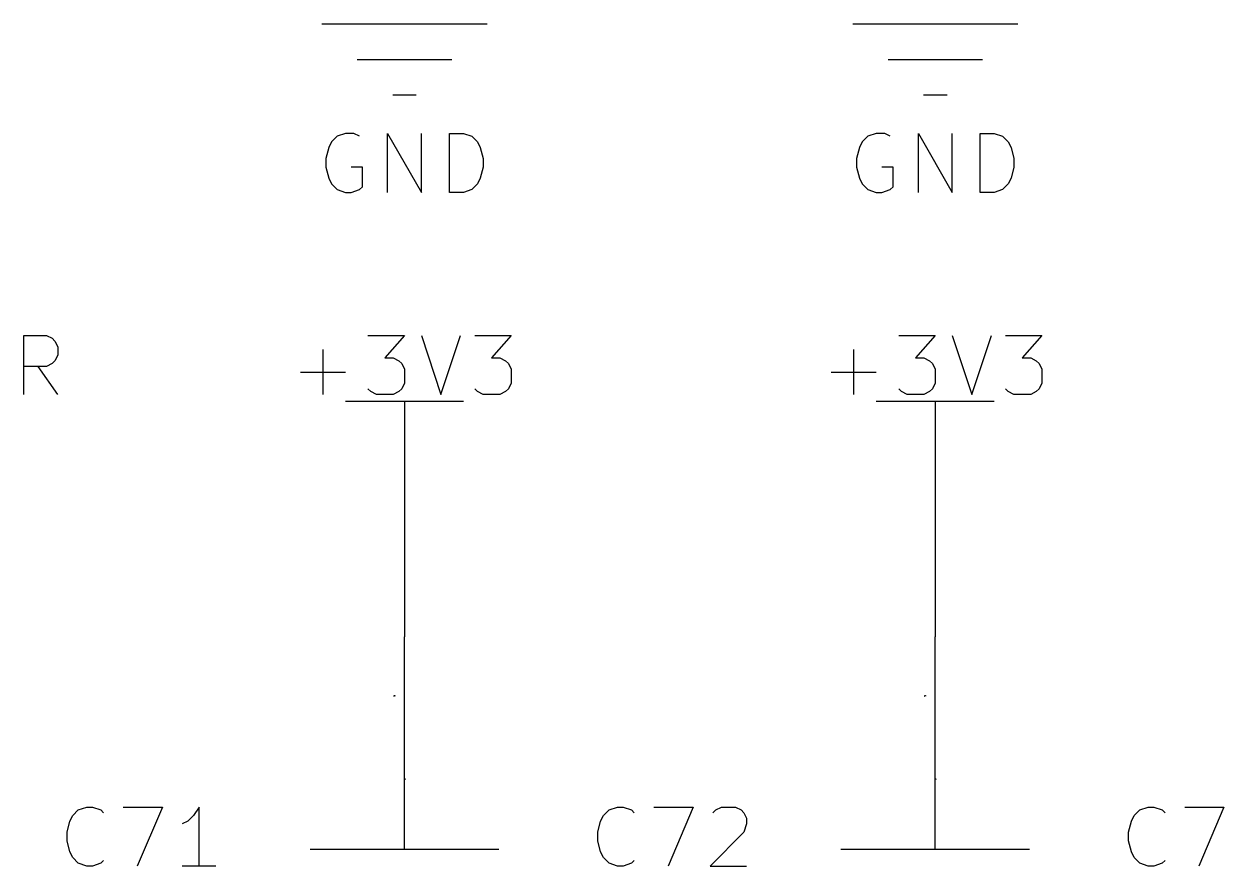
# Model space of a CAD drawing. Header units: millimetres. Extents: x 6 to 290, y -200 to -4.
# Drawn here: x 238.19 to 264.03, y -49.38 to -31.24 of the extents above; entities that cross this region are included whole.
import ezdxf

# ---------------------------------------------------------------- set-up
doc = ezdxf.new("R2010")
doc.units = ezdxf.units.MM
for name, color, linetype in [('GREENSIXTYFIVE', 129, 'CONTINUOUS'), ('LIGHTGREEN', 92, 'CONTINUOUS'), ('LIGHTRED', 12, 'CONTINUOUS'), ('RED', 14, 'CONTINUOUS')]:
    doc.layers.add(name, color=color, linetype=linetype)

msp = doc.modelspace()

# ---------------------------------------------------------------- linework, layer by layer
at = {"layer": 'GREENSIXTYFIVE', "linetype": 'CONTINUOUS'}
for p, q in [((244.8076, -33.7807), (244.7471, -33.9016)), ((244.9286, -33.6597), (244.8076, -33.7807)), ((245.11, -33.5992), (244.9286, -33.6597)), ((245.2914, -33.5992), (245.11, -33.5992)), ((245.4124, -33.6597), (245.2914, -33.5992)), ((246.0171, -34.8692), (246.0171, -33.5992)), ((246.0171, -33.5992), (246.7428, -34.8692)), ((246.7428, -34.8692), (246.7428, -33.5992)), ((247.3476, -34.8692), (247.3476, -33.5992)), ((247.3476, -33.5992), (247.65, -33.5992)), ((247.65, -33.5992), (247.8314, -33.6597)), ((247.8314, -33.6597), (247.9524, -33.7807)), ((247.9524, -33.7807), (248.0129, -33.9016)), ((256.2376, -33.7807), (256.1771, -33.9016)), ((256.3586, -33.6597), (256.2376, -33.7807)), ((256.54, -33.5992), (256.3586, -33.6597)), ((256.7214, -33.5992), (256.54, -33.5992)), ((256.8424, -33.6597), (256.7214, -33.5992)), ((257.4471, -34.8692), (257.4471, -33.5992)), ((257.4471, -33.5992), (258.1728, -34.8692)), ((258.1728, -34.8692), (258.1728, -33.5992)), ((258.7776, -34.8692), (258.7776, -33.5992)), ((258.7776, -33.5992), (259.08, -33.5992)), ((259.08, -33.5992), (259.2614, -33.6597)), ((259.2614, -33.6597), (259.3824, -33.7807)), ((259.3824, -33.7807), (259.4429, -33.9016)), ((244.7471, -33.9016), (244.6867, -34.1435)), ((248.0129, -33.9016), (248.0733, -34.1435)), ((256.1771, -33.9016), (256.1167, -34.1435)), ((259.4429, -33.9016), (259.5033, -34.1435)), ((244.6867, -34.1435), (244.6867, -34.3249)), ((244.6867, -34.3249), (244.7471, -34.5668)), ((245.4728, -34.3249), (245.2309, -34.3249)), ((245.4728, -34.7483), (245.4728, -34.3249)), ((248.0733, -34.3249), (248.0129, -34.5668)), ((248.0733, -34.1435), (248.0733, -34.3249)), ((256.1167, -34.1435), (256.1167, -34.3249)), ((256.1167, -34.3249), (256.1771, -34.5668)), ((256.9028, -34.3249), (256.6609, -34.3249)), ((256.9028, -34.7483), (256.9028, -34.3249)), ((259.5033, -34.3249), (259.4429, -34.5668)), ((259.5033, -34.1435), (259.5033, -34.3249)), ((244.7471, -34.5668), (244.8076, -34.6878)), ((248.0129, -34.5668), (247.9524, -34.6878)), ((256.1771, -34.5668), (256.2376, -34.6878)), ((259.4429, -34.5668), (259.3824, -34.6878)), ((244.8076, -34.6878), (244.9286, -34.8088)), ((244.9286, -34.8088), (245.11, -34.8692)), ((245.11, -34.8692), (245.2309, -34.8692)), ((245.2309, -34.8692), (245.4124, -34.8088)), ((245.4124, -34.8088), (245.4728, -34.7483)), ((247.65, -34.8692), (247.3476, -34.8692)), ((247.8314, -34.8088), (247.65, -34.8692)), ((247.9524, -34.6878), (247.8314, -34.8088)), ((256.2376, -34.6878), (256.3586, -34.8088)), ((256.3586, -34.8088), (256.54, -34.8692)), ((256.54, -34.8692), (256.6609, -34.8692)), ((256.6609, -34.8692), (256.8424, -34.8088)), ((256.8424, -34.8088), (256.9028, -34.7483)), ((259.08, -34.8692), (258.7776, -34.8692)), ((259.2614, -34.8088), (259.08, -34.8692)), ((259.3824, -34.6878), (259.2614, -34.8088)), ((238.1854, -39.2244), (238.1854, -37.9544)), ((238.1854, -37.9544), (238.6692, -37.9544)), ((238.6692, -37.9544), (238.7902, -38.0149)), ((245.5938, -37.9544), (246.38, -37.9544)), ((246.38, -37.9544), (245.9566, -38.4382)), ((246.7428, -37.9544), (247.1661, -39.2244)), ((247.1661, -39.2244), (247.5895, -37.9544)), ((247.8919, -37.9544), (248.6781, -37.9544)), ((248.6781, -37.9544), (248.2547, -38.4382)), ((257.0238, -37.9544), (257.81, -37.9544)), ((257.81, -37.9544), (257.3866, -38.4382)), ((258.1728, -37.9544), (258.5961, -39.2244)), ((258.5961, -39.2244), (259.0195, -37.9544)), ((259.3219, -37.9544), (260.1081, -37.9544)), ((260.1081, -37.9544), (259.6847, -38.4382)), ((238.7902, -38.0149), (238.8507, -38.0754)), ((238.8507, -38.0754), (238.9111, -38.1963)), ((238.9111, -38.1963), (238.9111, -38.3778)), ((238.8507, -38.4987), (238.7902, -38.5592)), ((238.9111, -38.3778), (238.8507, -38.4987)), ((244.6261, -39.2244), (244.6261, -38.2568)), ((245.9566, -38.4382), (246.1381, -38.4382)), ((246.1381, -38.4382), (246.259, -38.4987)), ((246.259, -38.4987), (246.3195, -38.5592)), ((248.2547, -38.4382), (248.4362, -38.4382)), ((248.4362, -38.4382), (248.5571, -38.4987)), ((248.5571, -38.4987), (248.6176, -38.5592)), ((256.0561, -39.2244), (256.0561, -38.2568)), ((257.3866, -38.4382), (257.5681, -38.4382)), ((257.5681, -38.4382), (257.689, -38.4987)), ((257.689, -38.4987), (257.7495, -38.5592)), ((259.6847, -38.4382), (259.8662, -38.4382)), ((259.8662, -38.4382), (259.9871, -38.4987)), ((259.9871, -38.4987), (260.0476, -38.5592)), ((238.6692, -38.6197), (238.1854, -38.6197)), ((238.9111, -39.2244), (238.4878, -38.6197)), ((238.7902, -38.5592), (238.6692, -38.6197)), ((244.1423, -38.7406), (245.11, -38.7406)), ((246.3195, -38.5592), (246.38, -38.6801)), ((246.38, -38.6801), (246.38, -38.9825)), ((248.6176, -38.5592), (248.6781, -38.6801)), ((248.6781, -38.6801), (248.6781, -38.9825)), ((255.5723, -38.7406), (256.54, -38.7406)), ((257.7495, -38.5592), (257.81, -38.6801)), ((257.81, -38.6801), (257.81, -38.9825)), ((260.0476, -38.5592), (260.1081, -38.6801)), ((260.1081, -38.6801), (260.1081, -38.9825)), ((246.38, -38.9825), (246.3195, -39.1035)), ((248.6781, -38.9825), (248.6176, -39.1035)), ((257.81, -38.9825), (257.7495, -39.1035)), ((260.1081, -38.9825), (260.0476, -39.1035)), ((245.6543, -39.164), (245.5938, -39.1035)), ((245.7752, -39.2244), (245.6543, -39.164)), ((246.1381, -39.2244), (245.7752, -39.2244)), ((246.259, -39.164), (246.1381, -39.2244)), ((246.3195, -39.1035), (246.259, -39.164)), ((247.9524, -39.164), (247.8919, -39.1035)), ((248.0733, -39.2244), (247.9524, -39.164)), ((248.4362, -39.2244), (248.0733, -39.2244)), ((248.5571, -39.164), (248.4362, -39.2244)), ((248.6176, -39.1035), (248.5571, -39.164)), ((257.0843, -39.164), (257.0238, -39.1035)), ((257.2052, -39.2244), (257.0843, -39.164)), ((257.5681, -39.2244), (257.2052, -39.2244)), ((257.689, -39.164), (257.5681, -39.2244)), ((257.7495, -39.1035), (257.689, -39.164)), ((259.3824, -39.164), (259.3219, -39.1035)), ((259.5033, -39.2244), (259.3824, -39.164)), ((259.8662, -39.2244), (259.5033, -39.2244)), ((259.9871, -39.164), (259.8662, -39.2244)), ((260.0476, -39.1035), (259.9871, -39.164)), ((246.3918, -47.5101), (246.3664, -47.5101)), ((246.3664, -47.5101), (246.37, -47.5125)), ((246.3918, -47.5101), (246.3664, -47.5101)), ((246.3664, -47.5101), (246.37, -47.5125)), ((246.37, -47.5125), (246.3724, -47.5149)), ((246.37, -47.5125), (246.3724, -47.5149)), ((246.3724, -47.5149), (246.3736, -47.5173)), ((246.3724, -47.5149), (246.3736, -47.5173)), ((246.3918, -47.5028), (246.3918, -47.5173)), ((246.3918, -47.5028), (246.3918, -47.5173)), ((257.8218, -47.5101), (257.7964, -47.5101)), ((257.7964, -47.5101), (257.8, -47.5125)), ((257.8218, -47.5101), (257.7964, -47.5101)), ((257.7964, -47.5101), (257.8, -47.5125)), ((257.8, -47.5125), (257.8024, -47.5149)), ((257.8, -47.5125), (257.8024, -47.5149)), ((257.8024, -47.5149), (257.8036, -47.5173)), ((257.8024, -47.5149), (257.8036, -47.5173)), ((257.8218, -47.5028), (257.8218, -47.5173)), ((257.8218, -47.5028), (257.8218, -47.5173)), ((239.1735, -48.4168), (239.234, -48.2959)), ((239.1735, -48.4168), (239.234, -48.2959)), ((239.234, -48.2959), (239.355, -48.1749)), ((239.234, -48.2959), (239.355, -48.1749)), ((239.355, -48.1749), (239.5364, -48.1144)), ((239.355, -48.1749), (239.5364, -48.1144)), ((239.5364, -48.1144), (239.6573, -48.1144)), ((239.5364, -48.1144), (239.6573, -48.1144)), ((239.6573, -48.1144), (239.8388, -48.1749)), ((239.6573, -48.1144), (239.8388, -48.1749)), ((239.8388, -48.1749), (239.8992, -48.2354)), ((239.8388, -48.1749), (239.8992, -48.2354)), ((240.3226, -48.1144), (241.1692, -48.1144)), ((240.3226, -48.1144), (241.1692, -48.1144)), ((241.1692, -48.1144), (240.625, -49.3844)), ((241.1692, -48.1144), (240.625, -49.3844)), ((241.8345, -48.2959), (241.7135, -48.4168)), ((241.8345, -48.2959), (241.7135, -48.4168)), ((241.9554, -48.1144), (241.8345, -48.2959)), ((241.9554, -48.1144), (241.8345, -48.2959)), ((241.9554, -49.3844), (241.9554, -48.1144)), ((241.9554, -49.3844), (241.9554, -48.1144)), ((250.6035, -48.4168), (250.664, -48.2959)), ((250.6035, -48.4168), (250.664, -48.2959)), ((250.664, -48.2959), (250.785, -48.1749)), ((250.664, -48.2959), (250.785, -48.1749)), ((250.785, -48.1749), (250.9664, -48.1144)), ((250.785, -48.1749), (250.9664, -48.1144)), ((250.9664, -48.1144), (251.0873, -48.1144)), ((250.9664, -48.1144), (251.0873, -48.1144)), ((251.0873, -48.1144), (251.2688, -48.1749)), ((251.0873, -48.1144), (251.2688, -48.1749)), ((251.2688, -48.1749), (251.3292, -48.2354)), ((251.2688, -48.1749), (251.3292, -48.2354)), ((251.7526, -48.1144), (252.5992, -48.1144)), ((251.7526, -48.1144), (252.5992, -48.1144)), ((252.5992, -48.1144), (252.055, -49.3844)), ((252.5992, -48.1144), (252.055, -49.3844)), ((253.0226, -48.2354), (253.083, -48.1749)), ((253.0226, -48.2354), (253.083, -48.1749)), ((253.083, -48.1749), (253.204, -48.1144)), ((253.083, -48.1749), (253.204, -48.1144)), ((253.204, -48.1144), (253.5064, -48.1144)), ((253.204, -48.1144), (253.5064, -48.1144)), ((253.5064, -48.1144), (253.6273, -48.1749)), ((253.5064, -48.1144), (253.6273, -48.1749)), ((253.6273, -48.1749), (253.6878, -48.2354)), ((253.6273, -48.1749), (253.6878, -48.2354)), ((253.6878, -48.2354), (253.7483, -48.3563)), ((253.6878, -48.2354), (253.7483, -48.3563)), ((262.0335, -48.4168), (262.094, -48.2959)), ((262.0335, -48.4168), (262.094, -48.2959)), ((262.094, -48.2959), (262.215, -48.1749)), ((262.094, -48.2959), (262.215, -48.1749)), ((262.215, -48.1749), (262.3964, -48.1144)), ((262.215, -48.1749), (262.3964, -48.1144)), ((262.3964, -48.1144), (262.5173, -48.1144)), ((262.3964, -48.1144), (262.5173, -48.1144)), ((262.5173, -48.1144), (262.6988, -48.1749)), ((262.5173, -48.1144), (262.6988, -48.1749)), ((262.6988, -48.1749), (262.7592, -48.2354)), ((262.6988, -48.1749), (262.7592, -48.2354)), ((263.1826, -48.1144), (264.0292, -48.1144)), ((263.1826, -48.1144), (264.0292, -48.1144)), ((264.0292, -48.1144), (263.485, -49.3844)), ((264.0292, -48.1144), (263.485, -49.3844)), ((239.1131, -48.6587), (239.1735, -48.4168)), ((239.1131, -48.6587), (239.1735, -48.4168)), ((241.7135, -48.4168), (241.5926, -48.4773)), ((241.7135, -48.4168), (241.5926, -48.4773)), ((250.5431, -48.6587), (250.6035, -48.4168)), ((250.5431, -48.6587), (250.6035, -48.4168)), ((253.7483, -48.4773), (253.6878, -48.6587)), ((253.7483, -48.4773), (253.6878, -48.6587)), ((253.7483, -48.3563), (253.7483, -48.4773)), ((253.7483, -48.3563), (253.7483, -48.4773)), ((261.9731, -48.6587), (262.0335, -48.4168)), ((261.9731, -48.6587), (262.0335, -48.4168)), ((239.1131, -48.8401), (239.1131, -48.6587)), ((239.1131, -48.8401), (239.1131, -48.6587)), ((239.1735, -49.082), (239.1131, -48.8401)), ((239.1735, -49.082), (239.1131, -48.8401)), ((250.5431, -48.8401), (250.5431, -48.6587)), ((250.5431, -48.8401), (250.5431, -48.6587)), ((250.6035, -49.082), (250.5431, -48.8401)), ((250.6035, -49.082), (250.5431, -48.8401)), ((253.6878, -48.6587), (252.9621, -49.3844)), ((253.6878, -48.6587), (252.9621, -49.3844)), ((261.9731, -48.8401), (261.9731, -48.6587)), ((261.9731, -48.8401), (261.9731, -48.6587)), ((262.0335, -49.082), (261.9731, -48.8401)), ((262.0335, -49.082), (261.9731, -48.8401)), ((239.234, -49.203), (239.1735, -49.082)), ((239.234, -49.203), (239.1735, -49.082)), ((250.664, -49.203), (250.6035, -49.082)), ((250.664, -49.203), (250.6035, -49.082)), ((262.094, -49.203), (262.0335, -49.082)), ((262.094, -49.203), (262.0335, -49.082)), ((239.355, -49.324), (239.234, -49.203)), ((239.355, -49.324), (239.234, -49.203)), ((239.5364, -49.3844), (239.355, -49.324)), ((239.5364, -49.3844), (239.355, -49.324)), ((239.8388, -49.324), (239.6573, -49.3844)), ((239.8388, -49.324), (239.6573, -49.3844)), ((239.8992, -49.2635), (239.8388, -49.324)), ((239.8992, -49.2635), (239.8388, -49.324)), ((250.785, -49.324), (250.664, -49.203)), ((250.785, -49.324), (250.664, -49.203)), ((250.9664, -49.3844), (250.785, -49.324)), ((250.9664, -49.3844), (250.785, -49.324)), ((251.2688, -49.324), (251.0873, -49.3844)), ((251.2688, -49.324), (251.0873, -49.3844)), ((251.3292, -49.2635), (251.2688, -49.324)), ((251.3292, -49.2635), (251.2688, -49.324)), ((262.215, -49.324), (262.094, -49.203)), ((262.215, -49.324), (262.094, -49.203)), ((262.3964, -49.3844), (262.215, -49.324)), ((262.3964, -49.3844), (262.215, -49.324)), ((262.6988, -49.324), (262.5173, -49.3844)), ((262.6988, -49.324), (262.5173, -49.3844)), ((262.7592, -49.2635), (262.6988, -49.324)), ((262.7592, -49.2635), (262.6988, -49.324)), ((239.6573, -49.3844), (239.5364, -49.3844)), ((239.6573, -49.3844), (239.5364, -49.3844)), ((242.3183, -49.3844), (241.5926, -49.3844)), ((242.3183, -49.3844), (241.5926, -49.3844)), ((251.0873, -49.3844), (250.9664, -49.3844)), ((251.0873, -49.3844), (250.9664, -49.3844)), ((252.9621, -49.3844), (253.7483, -49.3844)), ((252.9621, -49.3844), (253.7483, -49.3844)), ((262.5173, -49.3844), (262.3964, -49.3844)), ((262.5173, -49.3844), (262.3964, -49.3844))]:
    msp.add_line(p, q, dxfattribs=at)
at = {"layer": 'LIGHTGREEN', "linetype": 'CONTINUOUS'}
for p, q in [((246.38, -41.91), (246.38, -44.45)), ((257.81, -41.91), (257.81, -44.45))]:
    msp.add_line(p, q, dxfattribs=at)
at = {"layer": 'LIGHTRED', "linetype": 'CONTINUOUS'}
for p, q in [((246.1737, -45.72), (246.1483, -45.72)), ((246.1483, -45.72), (246.1519, -45.7224)), ((246.1737, -45.72), (246.1483, -45.72)), ((246.1483, -45.72), (246.1519, -45.7224)), ((246.1519, -45.7224), (246.1543, -45.7248)), ((246.1519, -45.7224), (246.1543, -45.7248)), ((246.1543, -45.7248), (246.1555, -45.7272)), ((246.1543, -45.7248), (246.1555, -45.7272)), ((246.1737, -45.7127), (246.1737, -45.7272)), ((246.1737, -45.7127), (246.1737, -45.7272)), ((257.6037, -45.72), (257.5783, -45.72)), ((257.5783, -45.72), (257.5819, -45.7224)), ((257.6037, -45.72), (257.5783, -45.72)), ((257.5783, -45.72), (257.5819, -45.7224)), ((257.5819, -45.7224), (257.5843, -45.7248)), ((257.5819, -45.7224), (257.5843, -45.7248)), ((257.5843, -45.7248), (257.5855, -45.7272)), ((257.5843, -45.7248), (257.5855, -45.7272)), ((257.6037, -45.7127), (257.6037, -45.7272)), ((257.6037, -45.7127), (257.6037, -45.7272))]:
    msp.add_line(p, q, dxfattribs=at)
at = {"layer": 'RED', "linetype": 'CONTINUOUS'}
for p, q in [((244.602, -31.242), (248.158, -31.242)), ((256.032, -31.242), (259.588, -31.242)), ((245.364, -32.004), (247.396, -32.004)), ((256.794, -32.004), (258.826, -32.004)), ((246.126, -32.766), (246.634, -32.766)), ((257.556, -32.766), (258.064, -32.766)), ((245.11, -39.37), (247.65, -39.37)), ((246.38, -39.37), (246.38, -40.64)), ((256.54, -39.37), (259.08, -39.37)), ((257.81, -39.37), (257.81, -40.64)), ((246.38, -40.64), (246.38, -41.91)), ((257.81, -40.64), (257.81, -41.91)), ((246.38, -46.99), (246.38, -44.45)), ((246.38, -46.99), (246.38, -44.45)), ((257.81, -46.99), (257.81, -44.45)), ((257.81, -46.99), (257.81, -44.45)), ((246.38, -49.022), (246.38, -46.99)), ((257.81, -49.022), (257.81, -46.99)), ((244.348, -49.022), (248.412, -49.022)), ((255.778, -49.022), (259.842, -49.022))]:
    msp.add_line(p, q, dxfattribs=at)

doc.saveas('drawing.dxf')
